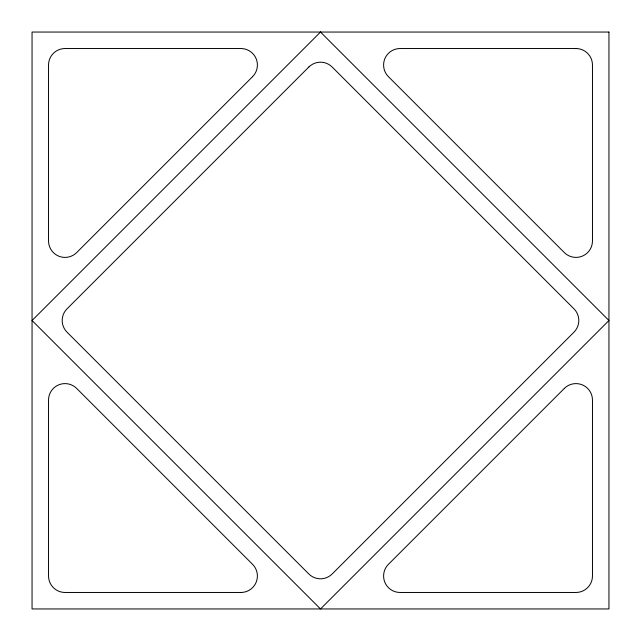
<?xml version="1.0" encoding="UTF-8"?>
<svg xmlns="http://www.w3.org/2000/svg" width="641" height="641" viewBox="0 0 641 641"><rect width="100%" height="100%" fill="white"/><g stroke="black" fill="none" stroke-linecap="round" stroke-linejoin="round"><path stroke-width="0.96" d="M252.57 76.672L76.672 252.57A16.482 16.482 0 0 1 48.532 240.912L48.532 65.013A16.482 16.482 0 0 1 65.013 48.532L240.912 48.532A16.482 16.482 0 0 1 252.57 76.672M320.5 32.05L32.05 320.5L320.5 608.95L608.95 320.5L320.5 32.05M308.842 67.017L67.017 308.842A16.482 16.482 0 0 0 67.017 332.158L308.842 573.983A16.482 16.482 0 0 0 332.158 573.983L573.983 332.158A16.482 16.482 0 0 0 573.983 308.842L332.158 67.017A16.482 16.482 0 0 0 308.842 67.017M564.328 388.43L388.43 564.328A16.482 16.482 0 0 0 400.088 592.468L575.987 592.468A16.482 16.482 0 0 0 592.468 575.987L592.468 400.088A16.482 16.482 0 0 0 564.328 388.43M608.95 32.05L32.05 32.05L32.05 608.95L608.95 608.95L608.95 32.05M575.987 48.532L400.088 48.532A16.482 16.482 0 0 0 388.43 76.672L564.328 252.57A16.482 16.482 0 0 0 592.468 240.912L592.468 65.013A16.482 16.482 0 0 0 575.987 48.532M240.912 592.468L65.013 592.468A16.482 16.482 0 0 1 48.532 575.987L48.532 400.088A16.482 16.482 0 0 1 76.672 388.43L252.57 564.328A16.482 16.482 0 0 1 240.912 592.468"/></g></svg>
